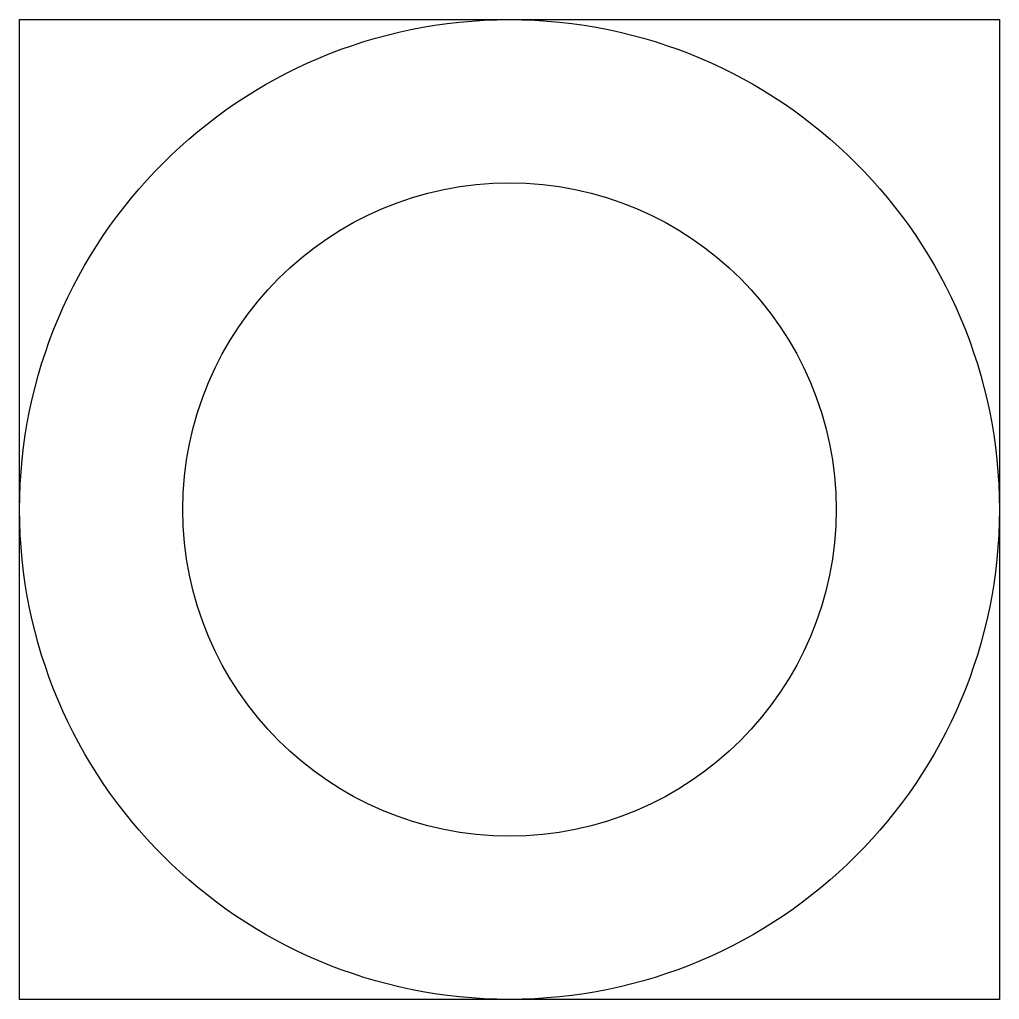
# Model space of a CAD drawing. Header units: millimetres. Extents: x -7.5 to 7.5, y -15 to 0.
import ezdxf

# ---------------------------------------------------------------- set-up
doc = ezdxf.new("R2010")
doc.units = ezdxf.units.MM
doc.layers.get('0').update_dxf_attribs({"linetype": 'CONTINUOUS'})

msp = doc.modelspace()

# ---------------------------------------------------------------- linework, layer by layer
msp.add_lwpolyline([(-7.5, 0), (7.5, 0), (7.5, -15), (-7.5, -15)], close=True)
for radius in [7.5, 5]:
    msp.add_circle((0, -7.5), radius)

doc.saveas('drawing.dxf')
